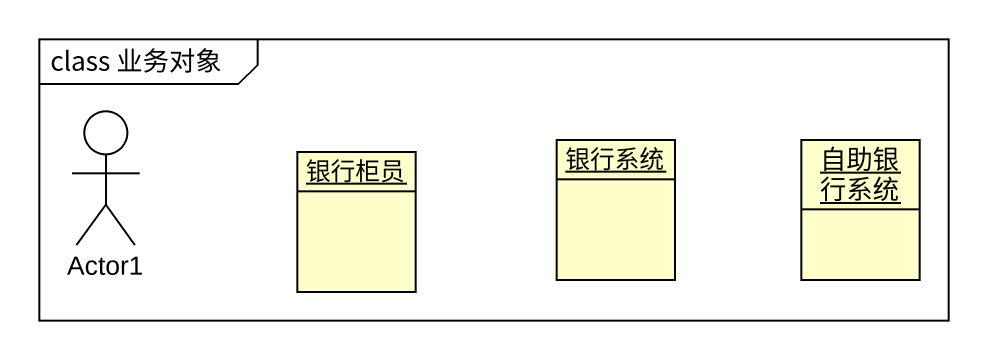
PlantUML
@startuml
mainframe class 业务对象
allowmixing
hide circle
hide empty members
actor Actor1
object 银行柜员
object 银行系统
object 自助银行系统
@enduml
